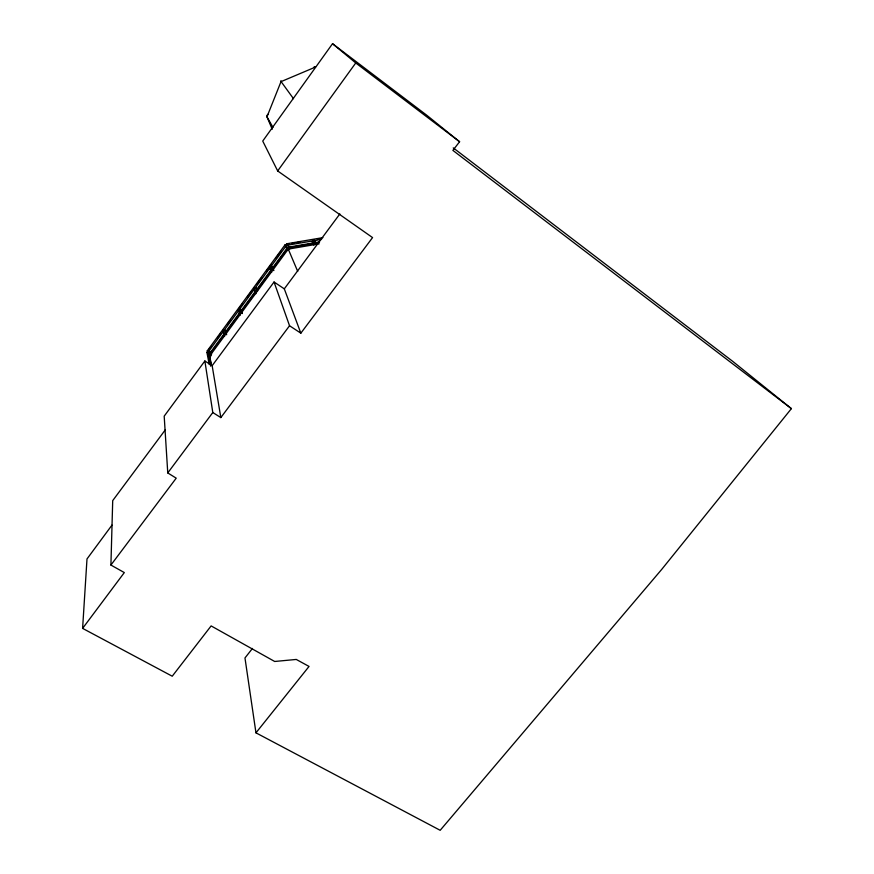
<?xml version="1.0" encoding="UTF-8"?>
<svg xmlns="http://www.w3.org/2000/svg" width="874" height="874" viewBox="0 0 874 874"><rect width="100%" height="100%" fill="white"/><g stroke="black" fill="none" stroke-linecap="round" stroke-linejoin="round"><path stroke-width="1.31" d="M453.245 147.881L732.685 361.333L791.396 408.639L661.673 569.444L440.179 830.3L255.962 732.838L309.046 666.436L296.264 659.444L274.687 661.476L211.126 625.915L172.233 676.214L82.604 628.384L124.316 572.579L110.911 565.052L112.713 500.616L165.372 429.757M322.888 237.63L286.563 243.802L286.541 244.381L289.218 243.922M82.604 628.384L86.996 558.956L111.97 525.143M208.176 356.308L208.711 354.975L208.045 350.911L207.509 352.222L208.176 356.308L209.126 357.379M223.657 335.234L224.203 333.901L223.394 329.99L222.859 331.312L224.596 336.326M239.257 313.995L239.804 312.652L238.864 308.915L238.329 310.248L240.197 315.11M254.979 292.604L255.536 291.25L254.454 287.677L253.897 289.021L255.907 293.73M271.738 272.185L270.809 271.049L271.377 269.684L270.153 266.286M288.376 245.649L289.764 248.882L287.47 244.502L285.984 244.731L285.416 246.086L287.699 250.477L286.792 248.314M286.77 249.319L287.338 247.954L285.984 244.731M314.99 241.126L316.596 244.305L314.083 239.979L312.608 240.197L314.203 243.376L313.624 244.742L312.04 241.563M791.396 408.639L452.885 150.394L459.593 141.741L426.741 115.226L332.535 43.7L262.735 141.064L277.67 170.943L372.564 237.586L300.842 333.169L289.545 325.751L274.043 282.007L212.153 365.682L220.838 417.586L212.797 412.528L204.866 360.984L212.153 365.682M277.67 170.943L355.751 62.961L332.535 43.7M285.164 244.665L286.224 245.725L208.209 352.014L207.247 350.867L285.164 244.665L285.842 244.807M211.224 346.475L208.012 350.845L207.247 350.867M217.648 337.725L220.849 333.355M227.273 324.615L230.485 320.234M237.706 310.401L242.513 303.835M247.331 297.28L252.138 290.714M256.956 284.159L261.774 277.604M266.581 271.038L271.399 264.483M276.206 257.917L281.024 251.362M209.957 353.129L224.432 333.42M226.038 331.235L254.99 291.818M256.595 289.633L287.153 248.03M210.721 353.107L224.378 334.524M225.984 332.339L239.64 313.755M241.246 311.57L287.022 249.254M211.18 365.277L209.662 356.068L288.267 249.101L319.141 243.846M204.866 360.984L164.192 416.155L167.764 472.932L176.22 478.165L110.911 565.052M300.842 333.169L284.301 288.846L339.855 213.933M167.764 472.932L212.797 412.528M220.838 417.586L289.545 325.751M252.466 648.432L244.971 657.958L255.962 732.838M267.979 114.265L266.865 115.532L266.974 116.821L272.218 129.286M313.69 67.418L314.596 66.621L315.547 67.036L281.002 81.643L266.974 116.821L272.994 127.418M209.214 364.403L206.898 352.353L207.848 351.588M291.905 243.464L294.593 243.005M297.28 242.546L299.968 242.098M317.437 239.126L320.124 238.668M321.588 239.41L286.923 245.299L286.563 243.802M288.606 247.134L312.826 243.016M315.525 242.557L319.556 241.869M288.573 247.703L319.48 242.448M224.203 333.901L225.689 333.671L224.88 329.76M239.804 312.652L241.29 312.422L242.229 313.537L240.339 308.686L241.29 312.422M271.377 269.684L272.874 269.454L273.791 270.601L272.557 267.193M208.711 354.975L210.197 354.757L211.137 355.827M314.203 243.376L315.689 243.147M287.338 247.954L288.835 247.724M255.536 291.25L257.022 291.031L255.929 287.459M281.177 81.162L280.641 80.976L293.489 98.686M206.898 352.353L208.034 352.757L210.612 366.162M274.043 282.007L284.301 288.846M355.751 62.961L459.593 141.741M312.936 242.71L313.995 244.84M288.267 249.101L297.717 271.421M271.639 266.057L272.874 269.454M269.596 267.641L270.809 271.049M256.858 288.562L257.59 290.955M225.798 330.853L226.628 334.764M211.584 354.287L211.071 351.61L210.131 352.386L210.645 355.062M209.662 356.068L211.453 365.398M210.448 351.752L210.973 354.811M209.52 350.682L210.197 354.757"/></g></svg>
